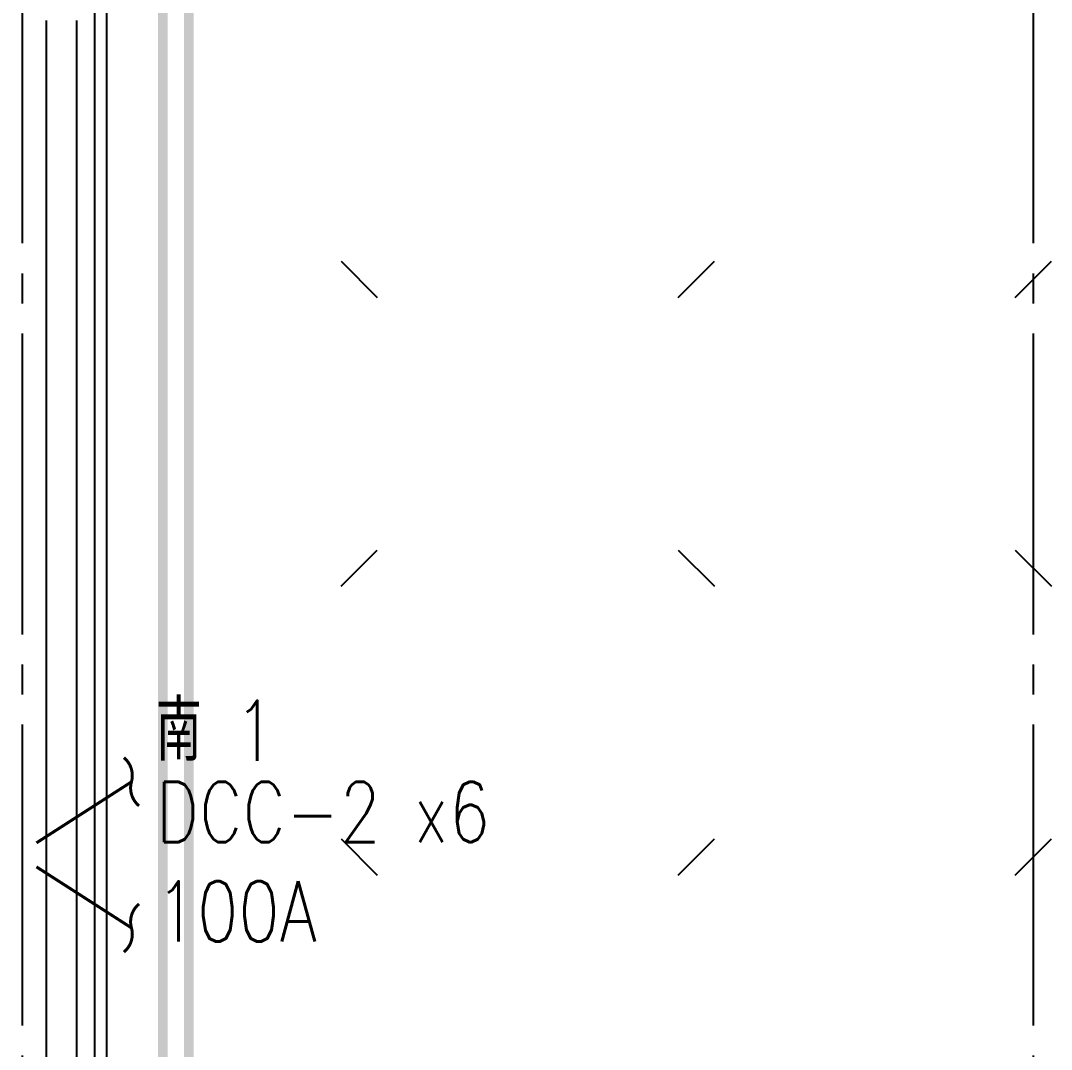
# Model space of a CAD drawing. Extents: x -3080 to 28500, y -1326 to 31609.
# Drawn here: x 1799 to 2655, y 590 to 1445 of the extents above; entities that cross this region are included whole.
import ezdxf
from ezdxf.enums import TextEntityAlignment as Align

# ---------------------------------------------------------------- set-up
doc = ezdxf.new("R2010")
doc.units = 0
doc.header["$LTSCALE"] = 100
doc.linetypes.add('X-S-FAB-L05$0$COL-CEN-LIN', pattern=[3.25, 2.5, -0.25, 0.25, -0.25])
doc.linetypes.add('X-S-FAB-L05$0$DASHED', pattern=[0.75, 0.5, -0.25])
for name, color, linetype in [('0-xref', 8, 'Continuous'), ('188K-SM-03-F05-ARCH-PA-Y2257103$0$K-岩棉 2hr 3.5-非抗', 53, 'Continuous'), ('188K-SM-03-F05-MECH-DCC-Y2257103$0$00_閥站分組', 1, 'Continuous'), ('188K-SM-07-F10-MECH-CR PIPE-Y2257103$0$00_AC_CHS_12℃', 4, 'Continuous'), ('188K-SM-07-F10-MECH-CR PIPE-Y2257103$0$00_AC_CHS_20℃', 3, 'Continuous'), ('188K-SM-07-F10-MECH-CR PIPE-Y2257103$0$00_閥站分組', 1, 'Continuous'), ('X-S-FAB-L05$0$BLOCK', 8, 'Continuous'), ('X-S-FAB-L05$0$BR-D', 8, 'X-S-FAB-L05$0$DASHED'), ('X-S-FAB-L05$0$CCL', 8, 'X-S-FAB-L05$0$COL-CEN-LIN'), ('X-S-FAB-L05$0$S-鋼柱', 8, 'Continuous'), ('X-S-FAB-L05$0$WALL-RC', 8, 'Continuous'), ('X-S-FAB-L05$0$斜撐', 8, 'Continuous')]:
    doc.layers.add(name, color=color, linetype=linetype)
doc.layers.add('X-S-FAB-L05$0$XREF', color=8, linetype='Continuous', lineweight=0)
doc.styles.add('188K-SM-03-F05-MECH-DCC-Y2257103$0$XFM1Q20-200k$0$12P7-XCM2P10$0$AA-TXT', font='simplex.shx', dxfattribs={"bigfont": 'china.shx'})
doc.styles.add('188K-SM-07-F10-MECH-CR PIPE-Y2257103$0$XFM1Q20-200k$0$12P7-XCM2P10$0$AA-TXT', font='simplex.shx', dxfattribs={"bigfont": 'china.shx'})

# ---------------------------------------------------------------- blocks, each defined once
blk = doc.blocks.new('X-S-FAB-L05$0$FAB2-L05')
at = {"layer": 'X-S-FAB-L05$0$CCL'}
for p, q in [((-24360, 11005), (-24360, 0)), ((-23520, 11005), (-23520, 0))]:
    blk.add_line(p, q, dxfattribs=at)
blk = doc.blocks.new('X-S-FAB-L05$0$SC1')
at = {"layer": 'DefPoints'}
blk.add_line((27924.99, 8342.12), (27954.99, 8312.12), dxfattribs=at)
blk = doc.blocks.new('X-S-FAB-L05$0$斜撐')
at = {"layer": 'X-S-FAB-L05$0$BR-D', "const_width": 0.5}
blk.add_lwpolyline([(962.11, 215.55, -0.296213), (957.95, 215.19, 0.299957), (953.75, 214.85, 0.006918)], format="xyb", dxfattribs=at)
at = {"layer": 'X-S-FAB-L05$0$BR-D', "linetype": 'ByBlock', "const_width": 0.5}
blk.add_lwpolyline([(964.37, 197.57), (957.95, 215.19)], dxfattribs=at)
blk = doc.blocks.new('X-S-FAB-L05$0$VC(C)')
at = {"layer": 'X-S-FAB-L05$0$S-鋼柱'}
for p in [(-25859.99, -7097.12), (-25579.99, -7337.12), (-25299.99, -7337.12), (-25859.99, -7577.12)]:
    blk.add_blockref('X-S-FAB-L05$0$SC1', p, dxfattribs=at)
at = {"layer": 'X-S-FAB-L05$0$S-鋼柱', "rotation": 90}
for p in [(10687.12, -26709.99), (10967.12, -26709.99), (10407.12, -26949.99), (10687.12, -27189.99), (10967.12, -27189.99)]:
    blk.add_blockref('X-S-FAB-L05$0$SC1', p, dxfattribs=at)
at = {"layer": 'X-S-FAB-L05$0$斜撐'}
for p, xscale, yscale, zscale, rotation in [((-210.79, 5249), 5.000000000000002, 5.000000000000002, 5.000000000000002, 282.6853631040207), ((-210.79, -3745.4), -5, 5, 5, 257.3146368959793)]:
    blk.add_blockref('X-S-FAB-L05$0$斜撐', p, dxfattribs=dict(at, xscale=xscale, yscale=yscale, zscale=zscale, rotation=rotation))
blk = doc.blocks.new('X-S-FAB-L05')
at = {"layer": 'X-S-FAB-L05$0$WALL-RC'}
for p, q in [((1820, 1445), (1820, 55)), ((1845, 1445), (1845, 55))]:
    blk.add_line(p, q, dxfattribs=at)
at = {"layer": 'X-S-FAB-L05$0$BLOCK'}
blk.add_blockref('X-S-FAB-L05$0$FAB2-L05', (26160, -720), dxfattribs=at)
at = {"layer": 'X-S-FAB-L05$0$XREF'}
blk.add_blockref('X-S-FAB-L05$0$VC(C)', (0, 0), dxfattribs=at)
blk = doc.blocks.new('188K-SM-03-F05-ARCH-PA-Y2257103')
at = {"layer": '188K-SM-03-F05-ARCH-PA-Y2257103$0$K-岩棉 2hr 3.5-非抗'}
for p, q in [((1860, 7570, 0), (1860, -7.5, 0)), ((1870, 7570, 0), (1870, -7.5, 0))]:
    blk.add_line(p, q, dxfattribs=at)
blk = doc.blocks.new('188K-SM-03-F05-MECH-DCC-Y2257103')
at = {"layer": '188K-SM-03-F05-MECH-DCC-Y2257103$0$00_閥站分組', "style": '188K-SM-03-F05-MECH-DCC-Y2257103$0$XFM1Q20-200k$0$12P7-XCM2P10$0$AA-TXT', "width": 0.8}
for s, p in [('南 1', (1910.99, 854.96)), ('DCC-2 x6', (1910.99, 787.46)), ('100A', (1910.99, 704.82))]:
    blk.add_text(s, height=50, dxfattribs=at).set_placement(p, align=Align.MIDDLE_LEFT)
blk = doc.blocks.new('188K-SM-07-F10-MECH-CR PIPE-Y2257103')
at = {"layer": '188K-SM-07-F10-MECH-CR PIPE-Y2257103$0$00_AC_CHS_12℃', "ltscale": 1000, "const_width": 8}
blk.add_lwpolyline([(1916.714, 84.613), (1916.714, 3526.544), (2538.71, 3526.544)], dxfattribs=at)
at = {"layer": '188K-SM-07-F10-MECH-CR PIPE-Y2257103$0$00_AC_CHS_20℃', "ltscale": 1000, "const_width": 8}
blk.add_lwpolyline([(1938.331, 63.061), (1938.331, 3495.019), (2537.568, 3495.019)], dxfattribs=at)
at = {"layer": '188K-SM-07-F10-MECH-CR PIPE-Y2257103$0$00_閥站分組', "style": '188K-SM-07-F10-MECH-CR PIPE-Y2257103$0$XFM1Q20-200k$0$12P7-XCM2P10$0$AA-TXT', "width": 0.8}
for s, p in [('南 1', (1910.991, 854.959)), ('DCC-2 x6', (1910.991, 787.459)), ('100A', (1910.991, 704.816))]:
    blk.add_text(s, height=50, dxfattribs=at).set_placement(p, align=Align.MIDDLE_LEFT)

msp = doc.modelspace()

# ---------------------------------------------------------------- block references
at = {"layer": '0-xref'}
for name in ['X-S-FAB-L05', '188K-SM-03-F05-MECH-DCC-Y2257103', '188K-SM-03-F05-ARCH-PA-Y2257103']:
    msp.add_blockref(name, (0, 0), dxfattribs=at)

# ---------------------------------------------------------------- next in the draw order: block references
msp.add_blockref('188K-SM-07-F10-MECH-CR PIPE-Y2257103', (0, 0), dxfattribs=at)

doc.saveas('drawing.dxf')
